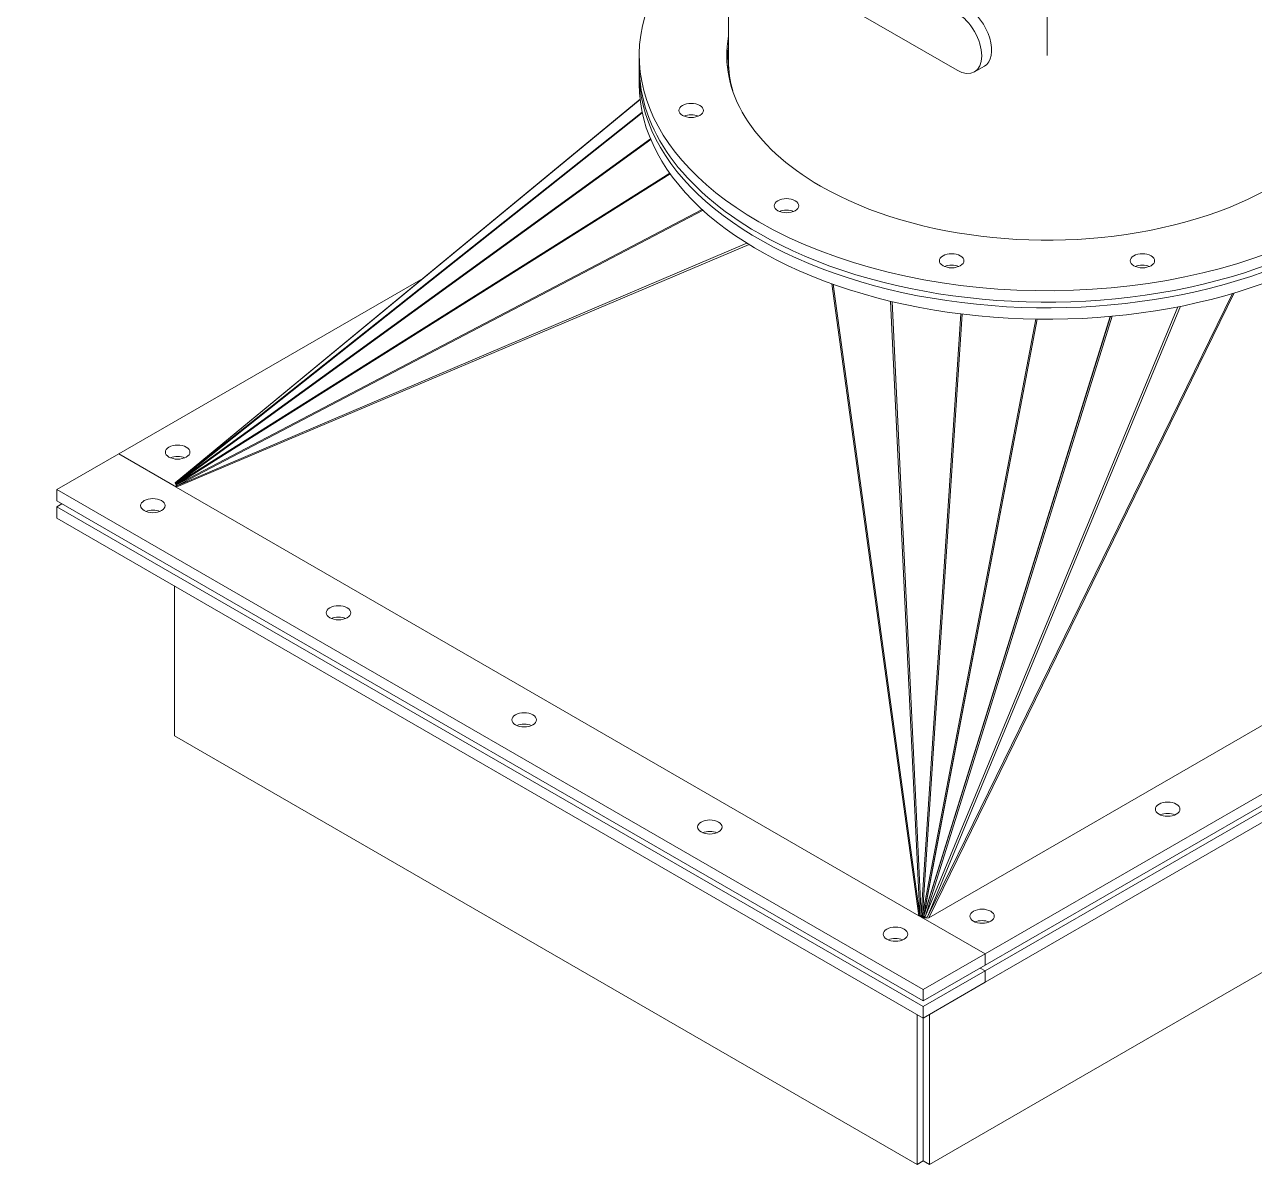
# Model space of a CAD drawing. Header units: inches. Extents: x -350577 to -266477, y -437959 to -377535.
# Drawn here: x -278160 to -277458, y -421162 to -420511 of the extents above; entities that cross this region are included whole.
import ezdxf

# ---------------------------------------------------------------- set-up
doc = ezdxf.new("R2010")
doc.units = ezdxf.units.IN
doc.header["$MEASUREMENT"] = 0
doc.linetypes.add('CENTER', pattern=[2, 1.25, -0.25, 0.25, -0.25])
doc.layers.add('CENTER       (itatec)', color=4, linetype='CENTER', lineweight=9)
doc.layers.add('ORGINAL (itatec)', color=3, linetype='Continuous', lineweight=9)

msp = doc.modelspace()

# ---------------------------------------------------------------- linework, layer by layer
at = {"layer": 'CENTER       (itatec)', "ltscale": 250}
msp.add_lwpolyline([(-277576.21, -420528.38), (-277576.21, -419631.77, 0.241863), (-277773.16, -419248.43), (-280768.57, -416546.19, -0.080744), (-280903.21, -416378.2), (-283209.52, -412731.43)], format="xyb", dxfattribs=at)
at = {"layer": 'ORGINAL (itatec)', "extrusion": (-5.55112e-17, 0.816497, 0.57735)}
for p, q in [((-277758.21, -420531.64), (-277758.21, -420467.6)), ((-277627.64, -420536.84), (-277752.89, -420464.53)), ((-277809.21, -420528.38), (-277809.21, -420534.91)), ((-277809.21, -420538.17), (-277809.21, -420544.71)), ((-277617.64, -420537.83), (-277611.98, -420534.56)), ((-277757.21, -420543.12), (-277757.39, -420543.25)), ((-277757.29, -420543.64), (-277757.1, -420543.5)), ((-277757.16, -420542.9), (-277757.21, -420543.12)), ((-277757.09, -420543.27), (-277757.21, -420543.12)), ((-277757.03, -420543.58), (-277757.1, -420543.5)), ((-277757.1, -420543.5), (-277756.2, -420547.45)), ((-277808.72, -420553.43), (-278074.36, -420772.74)), ((-278074.3, -420772.83), (-277808.7, -420553.56)), ((-277807.51, -420560.92), (-278074.3, -420772.83)), ((-278074.18, -420773.11), (-277807.44, -420561.24)), ((-277802.75, -420576.16), (-278074.18, -420773.11)), ((-278074.07, -420773.49), (-277802.6, -420576.52)), ((-277791.78, -420595.76), (-278074.07, -420773.49)), ((-278073.96, -420773.99), (-277791.5, -420596.15)), ((-277773.32, -420616.44), (-278073.96, -420773.99)), ((-278073.83, -420774.72), (-277772.76, -420616.95)), ((-277747.75, -420635.74), (-278073.83, -420774.72)), ((-278073.73, -420775.23), (-277746.43, -420636.56)), ((-278106.54, -420756.18), (-277932.8, -420655.87)), ((-277699.12, -420658.99), (-277649.47, -421020.18)), ((-277698.41, -420659.24), (-277648.95, -421020.02)), ((-277644.48, -421020.93), (-277470.31, -420664.53)), ((-277643.79, -421021.44), (-277469.21, -420664.21)), ((-277648.95, -421020.02), (-277665.58, -420668.94)), ((-277664.68, -420669.15), (-277648.07, -421019.88)), ((-277645.63, -421020.32), (-277501.53, -420672.13)), ((-277500.01, -420671.83), (-277644.48, -421020.93)), ((-277648.07, -421019.88), (-277625.52, -420676.18)), ((-277624.75, -420676.28), (-277647.3, -421019.89)), ((-277647.3, -421019.89), (-277582.56, -420679.18)), ((-277539.99, -420677.59), (-277646.92, -421021.54)), ((-277539.99, -420677.59), (-277646.92, -421021.54)), ((-277581.87, -420679.19), (-277646.92, -421021.54)), ((-277581.87, -420679.19), (-277646.92, -421021.54)), ((-277646.52, -421020.02), (-277540.07, -420677.6)), ((-277581.76, -420679.19), (-277646.52, -421020.02)), ((-277539.05, -420677.51), (-277645.63, -421020.32)), ((-277078.11, -420694.85), (-277643.79, -421021.44)), ((-277045.88, -420715.35), (-277611.56, -421041.95)), ((-277045.88, -420721.89), (-277611.56, -421048.48)), ((-277045.88, -420725.15), (-277611.56, -421051.75)), ((-277045.88, -420731.68), (-277611.56, -421058.28)), ((-278141.89, -420776.59), (-278106.54, -420756.18)), ((-278106.54, -420756.18), (-278073.62, -420775.18)), ((-278073.62, -420775.18), (-278106.54, -420756.18)), ((-278141.89, -420776.59), (-278141.89, -420783.12)), ((-277646.92, -421062.36), (-278141.89, -420776.59)), ((-278074.29, -420772.82), (-278074.36, -420772.74)), ((-278074.31, -420772.88), (-278074.28, -420772.85)), ((-278074.14, -420773.08), (-278074.31, -420772.88)), ((-278074.11, -420773.06), (-278074.3, -420772.83)), ((-278073.94, -420773.4), (-278074.18, -420773.11)), ((-278073.73, -420773.85), (-278074.07, -420773.49)), ((-278073.42, -420774.5), (-278073.96, -420773.99)), ((-278073.34, -420775.06), (-278073.83, -420774.72)), ((-277649.47, -421020.18), (-278073.73, -420775.23)), ((-277646.92, -421068.9), (-278141.89, -420783.12)), ((-278141.89, -420786.39), (-278139.07, -420784.76)), ((-278141.89, -420786.39), (-278141.89, -420792.92)), ((-277646.92, -421072.16), (-278141.89, -420786.39)), ((-277646.92, -421078.69), (-278141.89, -420792.92)), ((-278074.72, -420831.7), (-278074.72, -420917.44)), ((-277077.7, -420835.79), (-277643.38, -421162.39)), ((-277650.45, -421162.39), (-278074.72, -420917.44)), ((-277646.92, -421021.54), (-277649.47, -421020.18)), ((-277646.92, -421021.54), (-277648.95, -421020.02)), ((-277646.92, -421021.54), (-277648.07, -421019.88)), ((-277646.92, -421021.54), (-277647.3, -421019.89)), ((-277646.92, -421021.54), (-277646.52, -421020.02)), ((-277646.92, -421021.54), (-277645.63, -421020.32)), ((-277646.92, -421021.54), (-277644.48, -421020.93)), ((-277646.92, -421021.54), (-277643.79, -421021.44)), ((-277611.56, -421041.95), (-277646.92, -421021.54)), ((-277646.92, -421021.54), (-277611.56, -421041.95)), ((-277611.56, -421041.95), (-277646.92, -421062.36)), ((-277611.56, -421041.95), (-277611.56, -421048.48)), ((-277611.56, -421041.95), (-277611.56, -421048.48)), ((-277611.56, -421048.48), (-277646.92, -421068.9)), ((-277611.56, -421051.75), (-277614.39, -421050.12)), ((-277614.39, -421050.12), (-277611.56, -421051.75)), ((-277611.56, -421051.75), (-277646.92, -421072.16)), ((-277611.56, -421058.28), (-277646.92, -421078.69)), ((-277611.56, -421051.75), (-277611.56, -421058.28)), ((-277611.56, -421051.75), (-277611.56, -421058.28)), ((-277646.92, -421062.36), (-277646.92, -421068.9)), ((-277646.92, -421072.16), (-277646.92, -421078.69)), ((-277650.45, -421076.65), (-277650.45, -421162.39)), ((-277646.92, -421078.69), (-277646.92, -421160.34)), ((-277646.92, -421078.69), (-277646.92, -421160.34)), ((-277643.38, -421076.65), (-277643.38, -421162.39)), ((-277646.92, -421160.34), (-277650.45, -421162.39)), ((-277643.38, -421162.39), (-277646.92, -421160.34))]:
    msp.add_line(p, q, dxfattribs=at)
at = {"layer": 'ORGINAL (itatec)', "extrusion": (2.72116e-17, 1.11022e-16, -1)}
msp.add_ellipse((-277576.21, -420528.38), major_axis=(233, 0), ratio=0.57735, start_param=-0.674345, end_param=2.356194, dxfattribs=at)
at = {"layer": 'ORGINAL (itatec)', "extrusion": (8.27227e-17, 1.66533e-16, -1)}
msp.add_ellipse((-277576.21, -420528.38), major_axis=(-233, 0), ratio=0.57735, start_param=-0.785398, end_param=0.487267, dxfattribs=at)
at = {"layer": 'ORGINAL (itatec)', "extrusion": (6.09555e-17, 2.27489e-16, -1)}
msp.add_ellipse((-277621.98, -420517.24), major_axis=(10, -17.32), ratio=0.57735, start_param=-2.356194, end_param=0, dxfattribs=at)
at = {"layer": 'ORGINAL (itatec)'}
for centre, major_axis, start_param, end_param in [((-277627.64, -420520.51), (10, -17.32), -0.785398, 2.356194), ((-277576.21, -420528.38), (-183, 0), -0.104589, 0.785398), ((-277576.21, -420528.38), (183, 0), -2.356194, 0.104589), ((-277576.21, -420534.91), (-183, 0), -0.104589, -0.030917), ((-277576.21, -420538.17), (-183, 0), -0.104589, -0.046384), ((-277576.21, -420531.64), (-182, 0), 0, 0.162435), ((-277576.21, -420544.71), (-183, 0), -0.106096, -0.077357), ((-277779.54, -420559.83), (7, 0), -5.497787, 0.785398), ((-277725.05, -420614.31), (7, 0), -5.497787, 0.785398), ((-277630.69, -420645.77), (7, 0), -5.497787, 0.785398), ((-277521.73, -420645.77), (7, 0), -5.497787, 0.785398), ((-278072.95, -420761.69), (-7, 0), -2.200636, -0.940957), ((-278087.09, -420792.31), (-7, 0), -2.200636, -0.940957), ((-277981.03, -420853.55), (-7, 0), -2.200636, -0.940957), ((-277874.96, -420914.78), (-7, 0), -2.200636, -0.940957), ((-277507.27, -420965.81), (-7, 0), -2.200636, -0.940957), ((-277768.89, -420976.02), (-7, 0), -2.200636, -0.940957), ((-277613.33, -421027.05), (-7, 0), -2.200636, -0.940957), ((-277662.83, -421037.26), (-7, 0), -2.200636, -0.940957)]:
    msp.add_ellipse(centre, major_axis=major_axis, ratio=0.57735, start_param=start_param, end_param=end_param, dxfattribs=at)
at = {"layer": 'ORGINAL (itatec)', "extrusion": (-1.37309e-16, 1.11022e-16, -1)}
msp.add_ellipse((-277576.21, -420538.17), major_axis=(-233, 0), ratio=0.57735, start_param=-2.356194, end_param=0.012139, dxfattribs=at)
at = {"layer": 'ORGINAL (itatec)', "extrusion": (8.27227e-17, 5.55112e-17, -1)}
msp.add_ellipse((-277576.21, -420534.91), major_axis=(-233, 0), ratio=0.57735, start_param=-0.785398, end_param=0, dxfattribs=at)
at = {"layer": 'ORGINAL (itatec)', "extrusion": (1.83492e-17, 4.31523e-29, -1)}
msp.add_ellipse((-277576.21, -420534.91), major_axis=(233, 0), ratio=0.57735, start_param=0, end_param=2.356194, dxfattribs=at)
at = {"layer": 'ORGINAL (itatec)', "extrusion": (1.37555e-16, -1.66533e-16, -1)}
msp.add_ellipse((-277576.21, -420544.71), major_axis=(-233, 0), ratio=0.57735, start_param=-2.356194, end_param=0, dxfattribs=at)
at = {"layer": 'ORGINAL (itatec)', "extrusion": (3.82792e-17, 1.24752e-28, -1)}
msp.add_ellipse((-277779.54, -420566.36), major_axis=(7, 0), ratio=0.57735, start_param=-2.200636, end_param=-0.940957, dxfattribs=at)
at = {"layer": 'ORGINAL (itatec)', "extrusion": (2.05346e-17, 1.11022e-16, -1)}
msp.add_ellipse((-277725.05, -420620.84), major_axis=(7, 0), ratio=0.57735, start_param=-2.200636, end_param=-0.940957, dxfattribs=at)
at = {"layer": 'ORGINAL (itatec)', "extrusion": (-1.66626e-17, 5.55112e-17, -1)}
msp.add_ellipse((-277630.69, -420652.3), major_axis=(7, 0), ratio=0.57735, start_param=-2.200636, end_param=-0.940957, dxfattribs=at)
at = {"layer": 'ORGINAL (itatec)', "extrusion": (-5.32905e-17, 2.22045e-16, -1)}
msp.add_ellipse((-277521.73, -420652.3), major_axis=(7, 0), ratio=0.57735, start_param=-2.200636, end_param=-0.940957, dxfattribs=at)
at = {"layer": 'ORGINAL (itatec)', "extrusion": (7.00372e-17, -1.25662e-29, -1)}
for centre in [(-278072.95, -420755.16), (-278087.09, -420785.78), (-277981.03, -420847.01), (-277874.96, -420908.25), (-277507.27, -420959.28), (-277768.89, -420969.49), (-277613.33, -421020.52), (-277662.83, -421030.73)]:
    msp.add_ellipse(centre, major_axis=(-7, 0), ratio=0.57735, start_param=-5.497787, end_param=0.785398, dxfattribs=at)

doc.saveas('drawing.dxf')
